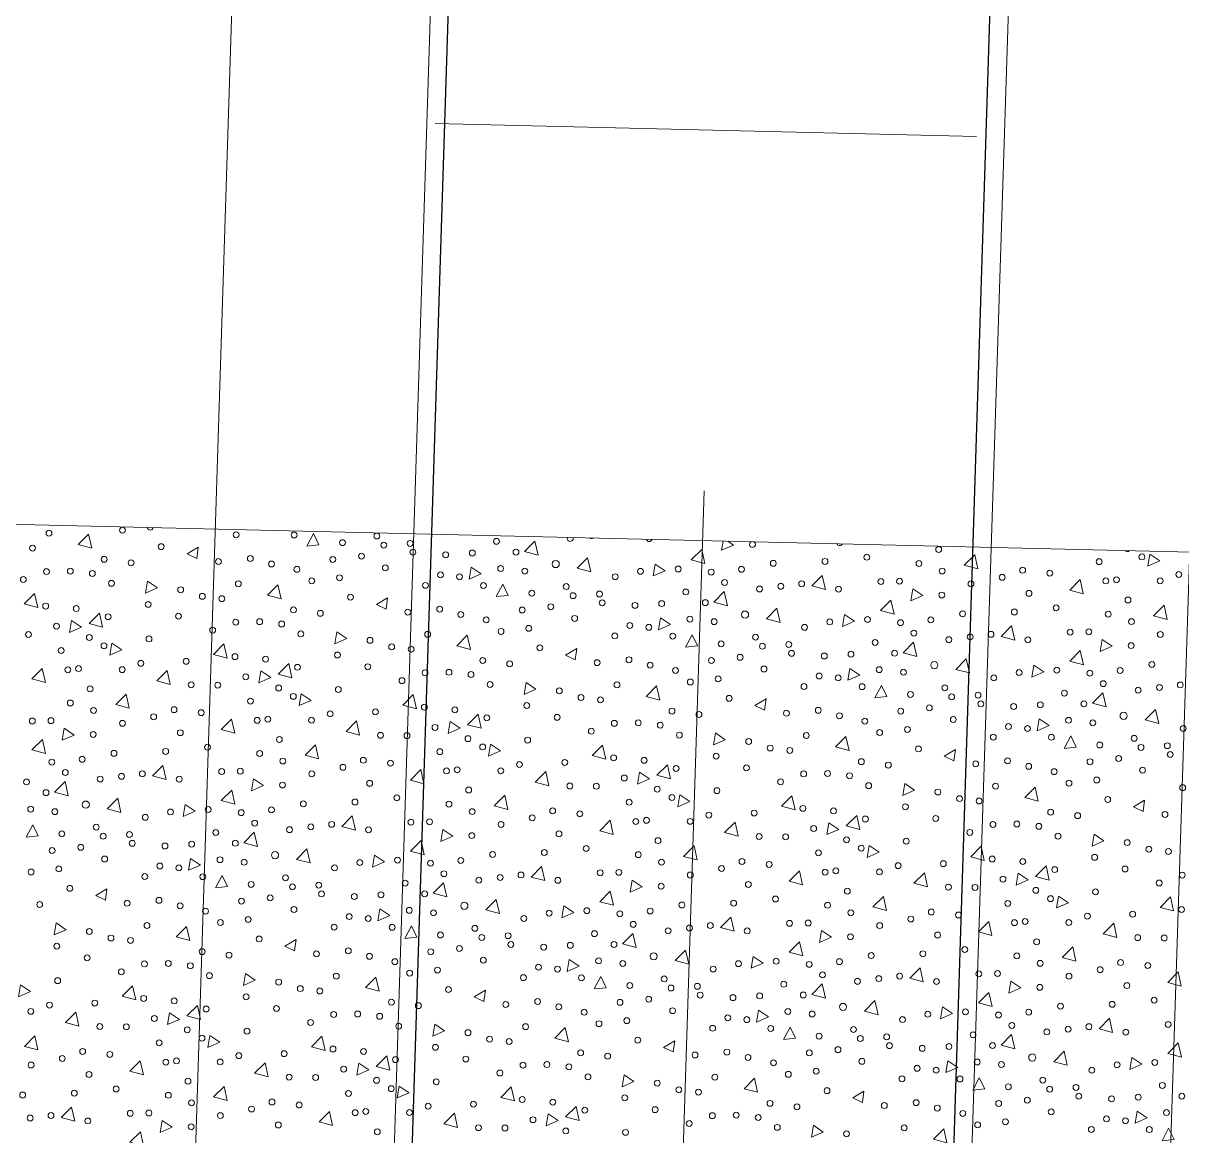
# Model space of a CAD drawing. Extents: x 2536801 to 2538856, y 7112140 to 7131569.
# Drawn here: x 2538106.5 to 2538170.7, y 7125203.3 to 7125265 of the extents above; entities that cross this region are included whole.
import ezdxf

# ---------------------------------------------------------------- set-up
doc = ezdxf.new("R2010")
doc.units = 0
doc.header["$LTSCALE"] = 100
doc.header["$MEASUREMENT"] = 0
for name, color, linetype, lineweight in [('D_CTB_1', 2, 'Continuous', 0), ('D_EOS_ML', 7, 'Continuous', 30), ('D_EOT_ML', 7, 'Continuous', 13), ('D_RIPRAP_1', 7, 'Continuous', 0)]:
    doc.layers.add(name, color=color, linetype=linetype, lineweight=lineweight)

msp = doc.modelspace()

# ---------------------------------------------------------------- linework, layer by layer
at = {"layer": 'D_CTB_1', "linetype": 'Continuous', "lineweight": 0, "ltscale": 0.025}
for p, q in [((2538079.618, 7122710.126), (2538251.406, 7128101.788)), ((2538115.994, 7124856.643), (2538134.146, 7125426.355)), ((2538129.297, 7125259.429), (2538159.289, 7125258.723)), ((2538132.659, 7124877.256), (2538144.187, 7125239.073))]:
    msp.add_line(p, q, dxfattribs=at)
at = {"layer": 'D_EOS_ML'}
for p, q in [((2537858.555, 7116745.355), (2538220.422, 7128102.775)), ((2537888.539, 7116744.399), (2538250.407, 7128101.82))]:
    msp.add_line(p, q, dxfattribs=at)
at = {"layer": 'D_EOT_ML'}
for p, q in [((2537846.561, 7116745.737), (2538208.428, 7128103.157)), ((2537900.533, 7116744.017), (2538262.4, 7128101.438))]:
    msp.add_line(p, q, dxfattribs=at)
at = {"layer": 'D_RIPRAP_1', "color": 7, "linetype": 'Continuous', "lineweight": 0}
for p, q in [((2538115.545, 7125235.587), (2538116.158, 7125235.959)), ((2538116.081, 7125235.331), (2538115.545, 7125235.587)), ((2538116.158, 7125235.959), (2538116.081, 7125235.331)), ((2538126.033, 7125232.784), (2538126.646, 7125233.156)), ((2538126.646, 7125233.156), (2538126.569, 7125232.529)), ((2538126.569, 7125232.529), (2538126.033, 7125232.784)), ((2538136.521, 7125229.981), (2538137.134, 7125230.353)), ((2538137.134, 7125230.353), (2538137.057, 7125229.726)), ((2538137.057, 7125229.726), (2538136.521, 7125229.981)), ((2538147.009, 7125227.178), (2538147.622, 7125227.551)), ((2538147.545, 7125226.923), (2538147.009, 7125227.178)), ((2538147.622, 7125227.551), (2538147.545, 7125226.923)), ((2538157.497, 7125224.375), (2538158.11, 7125224.748)), ((2538158.11, 7125224.748), (2538158.033, 7125224.12)), ((2538158.033, 7125224.12), (2538157.497, 7125224.375)), ((2538167.985, 7125221.573), (2538168.597, 7125221.945)), ((2538168.597, 7125221.945), (2538168.521, 7125221.317)), ((2538168.521, 7125221.317), (2538167.985, 7125221.573)), ((2538110.484, 7125216.649), (2538111.097, 7125217.022)), ((2538111.097, 7125217.022), (2538111.02, 7125216.394)), ((2538111.02, 7125216.394), (2538110.484, 7125216.649)), ((2538120.972, 7125213.846), (2538121.585, 7125214.219)), ((2538121.585, 7125214.219), (2538121.508, 7125213.591)), ((2538121.508, 7125213.591), (2538120.972, 7125213.846)), ((2538131.46, 7125211.044), (2538132.073, 7125211.416)), ((2538131.996, 7125210.788), (2538131.46, 7125211.044)), ((2538132.073, 7125211.416), (2538131.996, 7125210.788)), ((2538141.948, 7125208.241), (2538142.561, 7125208.613)), ((2538142.561, 7125208.613), (2538142.484, 7125207.986)), ((2538142.484, 7125207.986), (2538141.948, 7125208.241)), ((2538152.436, 7125205.438), (2538153.049, 7125205.81)), ((2538152.972, 7125205.183), (2538152.436, 7125205.438)), ((2538153.049, 7125205.81), (2538152.972, 7125205.183))]:
    msp.add_line(p, q, dxfattribs=at)
at = {"layer": 'D_RIPRAP_1', "color": 7, "linetype": 'Continuous', "lineweight": 0, "flags": 128}
msp.add_lwpolyline([(2538239.134, 7125173.106, -0.01059), (2538242.367, 7125234.009), (2538042.985, 7125238.706), (2538043.662, 7125214.778, -0.01006), (2538044.155, 7125154.751, 0.000227), (2538044.204, 7125154.73, 0.094213), (2538065.879, 7125150.105), (2538221.899, 7125146.619, 0.08498), (2538238.368, 7125149.062)], format="xyb", close=True, dxfattribs=at)
for points in [[(2538110.267, 7125235.9), (2538109.515, 7125236.101), (2538110.095, 7125236.683)], [(2538122.851, 7125236.091), (2538122.185, 7125236.023), (2538122.548, 7125236.709)], [(2538134.994, 7125235.515), (2538134.242, 7125235.716), (2538134.822, 7125236.298)], [(2538137.911, 7125234.594), (2538137.159, 7125234.795), (2538137.739, 7125235.377)], [(2538144.229, 7125235.051), (2538143.477, 7125235.252), (2538144.057, 7125235.834)], [(2538159.357, 7125234.761), (2538158.605, 7125234.962), (2538159.185, 7125235.544)], [(2538168.777, 7125234.904), (2538168.888, 7125235.566), (2538169.437, 7125235.195)], [(2538131.178, 7125234.189), (2538131.289, 7125234.851), (2538131.838, 7125234.481)], [(2538141.377, 7125234.364), (2538141.488, 7125235.026), (2538142.037, 7125234.655)], [(2538150.909, 7125233.615), (2538150.157, 7125233.816), (2538150.737, 7125234.398)], [(2538165.198, 7125233.378), (2538164.446, 7125233.579), (2538165.026, 7125234.161)], [(2538113.243, 7125233.409), (2538113.353, 7125234.071), (2538113.902, 7125233.701)], [(2538120.755, 7125233.097), (2538120.003, 7125233.298), (2538120.583, 7125233.88)], [(2538133.339, 7125233.289), (2538132.673, 7125233.22), (2538133.036, 7125233.906)], [(2538145.482, 7125232.712), (2538144.73, 7125232.913), (2538145.31, 7125233.495)], [(2538155.643, 7125232.986), (2538155.753, 7125233.648), (2538156.302, 7125233.277)], [(2538107.276, 7125232.617), (2538106.524, 7125232.818), (2538107.104, 7125233.4)], [(2538154.717, 7125232.248), (2538153.965, 7125232.449), (2538154.545, 7125233.031)], [(2538110.867, 7125231.529), (2538110.115, 7125231.73), (2538110.695, 7125232.312)], [(2538148.399, 7125231.792), (2538147.647, 7125231.992), (2538148.227, 7125232.574)], [(2538151.865, 7125231.561), (2538151.975, 7125232.223), (2538152.525, 7125231.853)], [(2538169.845, 7125231.958), (2538169.093, 7125232.159), (2538169.673, 7125232.741)], [(2538109.038, 7125231.241), (2538109.149, 7125231.903), (2538109.698, 7125231.533)], [(2538141.666, 7125231.386), (2538141.777, 7125232.048), (2538142.326, 7125231.678)], [(2538161.397, 7125230.813), (2538160.645, 7125231.013), (2538161.225, 7125231.595)], [(2538123.731, 7125230.606), (2538123.841, 7125231.268), (2538124.39, 7125230.898)], [(2538131.243, 7125230.294), (2538130.491, 7125230.495), (2538131.071, 7125231.077)], [(2538143.827, 7125230.486), (2538143.161, 7125230.417), (2538143.524, 7125231.103)], [(2538111.277, 7125229.98), (2538111.387, 7125230.642), (2538111.936, 7125230.272)], [(2538117.764, 7125229.814), (2538117.012, 7125230.015), (2538117.592, 7125230.597)], [(2538155.97, 7125229.909), (2538155.218, 7125230.11), (2538155.798, 7125230.692)], [(2538166.131, 7125230.183), (2538166.241, 7125230.845), (2538166.79, 7125230.475)], [(2538158.887, 7125228.989), (2538158.135, 7125229.19), (2538158.715, 7125229.772)], [(2538165.205, 7125229.445), (2538164.453, 7125229.646), (2538165.033, 7125230.228)], [(2538107.697, 7125228.455), (2538106.946, 7125228.656), (2538107.526, 7125229.238)], [(2538114.617, 7125228.349), (2538113.865, 7125228.55), (2538114.445, 7125229.132)], [(2538119.526, 7125228.438), (2538119.637, 7125229.1), (2538120.186, 7125228.73)], [(2538121.355, 7125228.726), (2538120.603, 7125228.927), (2538121.183, 7125229.509)], [(2538152.154, 7125228.583), (2538152.265, 7125229.245), (2538152.814, 7125228.875)], [(2538162.353, 7125228.758), (2538162.463, 7125229.42), (2538163.012, 7125229.05)], [(2538134.218, 7125227.804), (2538134.329, 7125228.465), (2538134.878, 7125228.095)], [(2538112.344, 7125227.035), (2538111.593, 7125227.236), (2538112.173, 7125227.818)], [(2538121.765, 7125227.178), (2538121.875, 7125227.84), (2538122.424, 7125227.469)], [(2538128.252, 7125227.011), (2538127.5, 7125227.212), (2538128.08, 7125227.794)], [(2538141.731, 7125227.491), (2538140.979, 7125227.692), (2538141.559, 7125228.274)], [(2538154.315, 7125227.683), (2538153.648, 7125227.615), (2538154.012, 7125228.3)], [(2538166.458, 7125227.106), (2538165.706, 7125227.307), (2538166.286, 7125227.889)], [(2538118.185, 7125225.652), (2538117.434, 7125225.853), (2538118.014, 7125226.435)], [(2538131.842, 7125225.923), (2538131.091, 7125226.124), (2538131.671, 7125226.706)], [(2538162.642, 7125225.781), (2538162.752, 7125226.442), (2538163.301, 7125226.072)], [(2538169.375, 7125226.186), (2538168.623, 7125226.387), (2538169.203, 7125226.969)], [(2538108.63, 7125225.26), (2538108.741, 7125225.922), (2538109.29, 7125225.551)], [(2538125.105, 7125225.546), (2538124.353, 7125225.747), (2538124.933, 7125226.329)], [(2538130.014, 7125225.635), (2538130.125, 7125226.297), (2538130.674, 7125225.927)], [(2538107.704, 7125224.522), (2538106.953, 7125224.723), (2538107.533, 7125225.305)], [(2538144.706, 7125225.001), (2538144.817, 7125225.663), (2538145.366, 7125225.292)], [(2538152.219, 7125224.689), (2538151.467, 7125224.89), (2538152.047, 7125225.472)], [(2538164.803, 7125224.88), (2538164.136, 7125224.812), (2538164.5, 7125225.497)], [(2538122.832, 7125224.232), (2538122.081, 7125224.433), (2538122.661, 7125225.015)], [(2538132.253, 7125224.375), (2538132.363, 7125225.037), (2538132.912, 7125224.666)], [(2538138.74, 7125224.208), (2538137.988, 7125224.409), (2538138.568, 7125224.991)], [(2538114.384, 7125223.086), (2538113.633, 7125223.287), (2538114.212, 7125223.869)], [(2538142.33, 7125223.12), (2538141.579, 7125223.321), (2538142.159, 7125223.903)], [(2538128.673, 7125222.849), (2538127.922, 7125223.05), (2538128.502, 7125223.632)], [(2538135.593, 7125222.743), (2538134.841, 7125222.944), (2538135.421, 7125223.526)], [(2538140.502, 7125222.833), (2538140.613, 7125223.495), (2538141.162, 7125223.124)], [(2538108.957, 7125222.183), (2538108.205, 7125222.384), (2538108.785, 7125222.966)], [(2538119.118, 7125222.457), (2538119.229, 7125223.119), (2538119.778, 7125222.748)], [(2538155.194, 7125222.198), (2538155.305, 7125222.86), (2538155.854, 7125222.489)], [(2538162.706, 7125221.886), (2538161.955, 7125222.087), (2538162.535, 7125222.669)], [(2538111.874, 7125221.263), (2538111.123, 7125221.463), (2538111.703, 7125222.046)], [(2538118.192, 7125221.719), (2538117.441, 7125221.92), (2538118.021, 7125222.502)], [(2538133.32, 7125221.429), (2538132.569, 7125221.63), (2538133.149, 7125222.212)], [(2538142.741, 7125221.572), (2538142.851, 7125222.234), (2538143.4, 7125221.864)], [(2538149.228, 7125221.406), (2538148.476, 7125221.606), (2538149.056, 7125222.188)], [(2538115.34, 7125221.032), (2538115.451, 7125221.694), (2538116, 7125221.324)], [(2538124.872, 7125220.284), (2538124.121, 7125220.484), (2538124.7, 7125221.066)], [(2538139.161, 7125220.046), (2538138.41, 7125220.247), (2538138.99, 7125220.829)], [(2538146.081, 7125219.94), (2538145.329, 7125220.141), (2538145.909, 7125220.723)], [(2538150.99, 7125220.03), (2538151.101, 7125220.692), (2538151.65, 7125220.321)], [(2538152.818, 7125220.318), (2538152.067, 7125220.518), (2538152.647, 7125221.1)], [(2538107.302, 7125219.957), (2538106.636, 7125219.888), (2538106.999, 7125220.574)], [(2538119.445, 7125219.38), (2538118.693, 7125219.581), (2538119.273, 7125220.163)], [(2538129.606, 7125219.654), (2538129.717, 7125220.316), (2538130.266, 7125219.946)], [(2538165.682, 7125219.395), (2538165.793, 7125220.057), (2538166.342, 7125219.687)], [(2538128.68, 7125218.916), (2538127.929, 7125219.117), (2538128.508, 7125219.699)], [(2538143.808, 7125218.626), (2538143.057, 7125218.827), (2538143.637, 7125219.409)], [(2538153.229, 7125218.769), (2538153.339, 7125219.431), (2538153.888, 7125219.061)], [(2538159.715, 7125218.603), (2538158.964, 7125218.804), (2538159.544, 7125219.386)], [(2538115.629, 7125218.054), (2538115.74, 7125218.716), (2538116.289, 7125218.346)], [(2538122.362, 7125218.46), (2538121.611, 7125218.661), (2538122.19, 7125219.243)], [(2538125.828, 7125218.229), (2538125.939, 7125218.891), (2538126.488, 7125218.521)], [(2538135.36, 7125217.481), (2538134.608, 7125217.682), (2538135.188, 7125218.264)], [(2538163.306, 7125217.515), (2538162.555, 7125217.716), (2538163.135, 7125218.298)], [(2538117.79, 7125217.154), (2538117.124, 7125217.086), (2538117.487, 7125217.771)], [(2538140.094, 7125216.851), (2538140.205, 7125217.513), (2538140.754, 7125217.143)], [(2538149.649, 7125217.244), (2538148.898, 7125217.444), (2538149.478, 7125218.026)], [(2538156.568, 7125217.138), (2538155.817, 7125217.338), (2538156.397, 7125217.92)], [(2538161.478, 7125217.227), (2538161.589, 7125217.889), (2538162.138, 7125217.519)], [(2538129.933, 7125216.577), (2538129.181, 7125216.778), (2538129.761, 7125217.36)], [(2538139.168, 7125216.113), (2538138.416, 7125216.314), (2538138.996, 7125216.896)], [(2538132.85, 7125215.657), (2538132.098, 7125215.858), (2538132.678, 7125216.44)], [(2538154.296, 7125215.824), (2538153.545, 7125216.025), (2538154.125, 7125216.607)], [(2538163.716, 7125215.966), (2538163.827, 7125216.628), (2538164.376, 7125216.258)], [(2538170.203, 7125215.8), (2538169.452, 7125216.001), (2538170.032, 7125216.583)], [(2538126.117, 7125215.252), (2538126.228, 7125215.913), (2538126.777, 7125215.543)], [(2538136.316, 7125215.426), (2538136.427, 7125216.088), (2538136.976, 7125215.718)], [(2538108.182, 7125214.472), (2538108.292, 7125215.134), (2538108.841, 7125214.763)], [(2538115.694, 7125214.16), (2538114.942, 7125214.361), (2538115.522, 7125214.943)], [(2538128.278, 7125214.351), (2538127.612, 7125214.283), (2538127.975, 7125214.968)], [(2538145.848, 7125214.678), (2538145.096, 7125214.879), (2538145.676, 7125215.461)], [(2538160.137, 7125214.441), (2538159.386, 7125214.642), (2538159.966, 7125215.224)], [(2538167.056, 7125214.335), (2538166.305, 7125214.536), (2538166.885, 7125215.118)], [(2538140.421, 7125213.775), (2538139.669, 7125213.975), (2538140.249, 7125214.557)], [(2538150.582, 7125214.048), (2538150.693, 7125214.71), (2538151.242, 7125214.34)], [(2538143.338, 7125212.854), (2538142.586, 7125213.055), (2538143.166, 7125213.637)], [(2538149.656, 7125213.31), (2538148.904, 7125213.511), (2538149.484, 7125214.093)], [(2538164.784, 7125213.021), (2538164.033, 7125213.222), (2538164.612, 7125213.804)], [(2538136.605, 7125212.449), (2538136.716, 7125213.111), (2538137.265, 7125212.74)], [(2538146.804, 7125212.624), (2538146.915, 7125213.285), (2538147.464, 7125212.915)], [(2538118.67, 7125211.669), (2538118.78, 7125212.331), (2538119.329, 7125211.96)], [(2538156.336, 7125211.875), (2538155.584, 7125212.076), (2538156.164, 7125212.658)], [(2538170.625, 7125211.638), (2538169.874, 7125211.839), (2538170.453, 7125212.421)], [(2538106.216, 7125211.043), (2538106.327, 7125211.705), (2538106.876, 7125211.335)], [(2538112.703, 7125210.877), (2538111.951, 7125211.077), (2538112.531, 7125211.659)], [(2538126.182, 7125211.357), (2538125.43, 7125211.558), (2538126.01, 7125212.14)], [(2538138.766, 7125211.548), (2538138.1, 7125211.48), (2538138.463, 7125212.166)], [(2538150.909, 7125210.972), (2538150.157, 7125211.173), (2538150.737, 7125211.755)], [(2538161.07, 7125211.246), (2538161.181, 7125211.908), (2538161.73, 7125211.537)], [(2538160.144, 7125210.508), (2538159.392, 7125210.709), (2538159.972, 7125211.291)], [(2538116.294, 7125209.789), (2538115.542, 7125209.989), (2538116.122, 7125210.571)], [(2538153.826, 7125210.051), (2538153.074, 7125210.252), (2538153.654, 7125210.834)], [(2538157.292, 7125209.821), (2538157.403, 7125210.483), (2538157.952, 7125210.112)], [(2538109.556, 7125209.411), (2538108.804, 7125209.612), (2538109.384, 7125210.194)], [(2538114.465, 7125209.501), (2538114.576, 7125210.163), (2538115.125, 7125209.792)], [(2538147.093, 7125209.646), (2538147.204, 7125210.308), (2538147.753, 7125209.938)], [(2538166.824, 7125209.072), (2538166.072, 7125209.273), (2538166.652, 7125209.855)], [(2538129.158, 7125208.866), (2538129.268, 7125209.528), (2538129.817, 7125209.158)], [(2538136.67, 7125208.554), (2538135.918, 7125208.755), (2538136.498, 7125209.337)], [(2538149.254, 7125208.746), (2538148.588, 7125208.677), (2538148.951, 7125209.363)], [(2538107.284, 7125208.098), (2538106.532, 7125208.298), (2538107.112, 7125208.88)], [(2538116.704, 7125208.24), (2538116.814, 7125208.902), (2538117.363, 7125208.532)], [(2538123.191, 7125208.074), (2538122.439, 7125208.275), (2538123.019, 7125208.857)], [(2538161.397, 7125208.169), (2538160.645, 7125208.37), (2538161.225, 7125208.952)], [(2538170.632, 7125207.705), (2538169.88, 7125207.906), (2538170.46, 7125208.488)], [(2538164.314, 7125207.249), (2538163.562, 7125207.449), (2538164.142, 7125208.031)], [(2538113.125, 7125206.715), (2538112.373, 7125206.915), (2538112.953, 7125207.497)], [(2538120.044, 7125206.609), (2538119.292, 7125206.809), (2538119.872, 7125207.391)], [(2538124.953, 7125206.698), (2538125.064, 7125207.36), (2538125.613, 7125206.99)], [(2538126.782, 7125206.986), (2538126.03, 7125207.187), (2538126.61, 7125207.769)], [(2538157.581, 7125206.843), (2538157.692, 7125207.505), (2538158.241, 7125207.135)], [(2538167.78, 7125207.018), (2538167.891, 7125207.68), (2538168.44, 7125207.309)], [(2538139.646, 7125206.063), (2538139.756, 7125206.725), (2538140.305, 7125206.355)], [(2538147.158, 7125205.751), (2538146.406, 7125205.952), (2538146.986, 7125206.534)], [(2538159.742, 7125205.943), (2538159.076, 7125205.874), (2538159.439, 7125206.56)], [(2538117.772, 7125205.295), (2538117.02, 7125205.496), (2538117.6, 7125206.078)], [(2538127.192, 7125205.437), (2538127.302, 7125206.099), (2538127.851, 7125205.729)], [(2538133.679, 7125205.271), (2538132.927, 7125205.472), (2538133.507, 7125206.054)], [(2538109.323, 7125204.149), (2538108.572, 7125204.35), (2538109.152, 7125204.932)], [(2538123.613, 7125203.912), (2538122.861, 7125204.113), (2538123.441, 7125204.695)], [(2538130.532, 7125203.806), (2538129.78, 7125204.007), (2538130.36, 7125204.589)], [(2538137.27, 7125204.183), (2538136.518, 7125204.384), (2538137.098, 7125204.966)], [(2538168.069, 7125204.04), (2538168.18, 7125204.702), (2538168.729, 7125204.332)], [(2538114.057, 7125203.519), (2538114.168, 7125204.181), (2538114.717, 7125203.811)], [(2538135.441, 7125203.895), (2538135.552, 7125204.557), (2538136.101, 7125204.187)], [(2538150.134, 7125203.26), (2538150.244, 7125203.922), (2538150.793, 7125203.552)], [(2538113.131, 7125202.781), (2538112.38, 7125202.982), (2538112.96, 7125203.564)], [(2538157.646, 7125202.948), (2538156.894, 7125203.149), (2538157.474, 7125203.731)], [(2538170.23, 7125203.14), (2538169.564, 7125203.072), (2538169.927, 7125203.757)]]:
    msp.add_lwpolyline(points, close=True, dxfattribs=at)
msp.add_lwpolyline([(2538145.502, 7125236.291), (2538145.815, 7125236.08), (2538145.155, 7125235.789), (2538145.24, 7125236.297)], dxfattribs=at)
at = {"layer": 'D_RIPRAP_1', "color": 7, "linetype": 'Continuous', "lineweight": 0}
for centre, radius in [((2538107.9, 7125236.735), 0.163), ((2538111.966, 7125236.899), 0.163), ((2538118.265, 7125236.646), 0.163), ((2538121.479, 7125236.636), 0.163), ((2538126.065, 7125236.578), 0.163), ((2538106.986, 7125235.909), 0.163), ((2538114.112, 7125235.99), 0.163), ((2538124.158, 7125236.21), 0.163), ((2538126.444, 7125236.075), 0.163), ((2538127.904, 7125236.169), 0.163), ((2538132.688, 7125236.282), 0.163), ((2538110.952, 7125235.286), 0.163), ((2538119.053, 7125235.328), 0.163), ((2538123.62, 7125235.281), 0.163), ((2538125.208, 7125235.461), 0.163), ((2538128.06, 7125235.683), 0.163), ((2538129.876, 7125235.537), 0.163), ((2538131.353, 7125235.635), 0.163), ((2538133.771, 7125235.686), 0.163), ((2538153.206, 7125235.401), 0.163), ((2538157.186, 7125235.834), 0.163), ((2538168.447, 7125235.419), 0.163), ((2538107.756, 7125234.606), 0.163), ((2538109.081, 7125234.633), 0.163), ((2538112.445, 7125235.096), 0.163), ((2538117.287, 7125235.164), 0.163), ((2538120.223, 7125235.028), 0.163), ((2538121.634, 7125234.731), 0.163), ((2538126.532, 7125234.816), 0.163), ((2538132.918, 7125234.776), 0.163), ((2538134.26, 7125234.635), 0.163), ((2538135.971, 7125235.026), 0.199), ((2538140.667, 7125234.62), 0.163), ((2538142.756, 7125234.753), 0.163), ((2538144.584, 7125234.581), 0.163), ((2538146.26, 7125234.734), 0.163), ((2538148.024, 7125235.067), 0.163), ((2538150.888, 7125235.172), 0.163), ((2538156.094, 7125235.053), 0.163), ((2538157.38, 7125234.637), 0.163), ((2538161.838, 7125234.68), 0.163), ((2538166.075, 7125235.156), 0.163), ((2538106.477, 7125234.168), 0.163), ((2538110.3, 7125234.506), 0.163), ((2538111.358, 7125233.956), 0.163), ((2538118.388, 7125233.932), 0.163), ((2538122.454, 7125234.096), 0.163), ((2538123.992, 7125234.267), 0.163), ((2538129.589, 7125234.425), 0.163), ((2538130.644, 7125234.321), 0.163), ((2538139.269, 7125234.323), 0.163), ((2538145.327, 7125234), 0.163), ((2538149.596, 7125233.931), 0.163), ((2538153.986, 7125234.054), 0.163), ((2538155.021, 7125234.073), 0.163), ((2538160.707, 7125234.291), 0.163), ((2538163.343, 7125234.516), 0.163), ((2538166.446, 7125234.09), 0.163), ((2538167.035, 7125234.154), 0.163), ((2538169.456, 7125234.097), 0.163), ((2538170.487, 7125234.447), 0.163), ((2538115.195, 7125233.602), 0.163), ((2538128.753, 7125233.843), 0.163), ((2538131.967, 7125233.833), 0.163), ((2538134.646, 7125233.407), 0.163), ((2538136.553, 7125233.775), 0.163), ((2538138.392, 7125233.367), 0.163), ((2538143.176, 7125233.479), 0.163), ((2538147.262, 7125233.64), 0.163), ((2538148.443, 7125233.792), 0.163), ((2538151.64, 7125233.631), 0.163), ((2538157.36, 7125233.307), 0.163), ((2538158.979, 7125233.926), 0.163), ((2538162.189, 7125233.404), 0.163), ((2538107.715, 7125232.696), 0.163), ((2538113.391, 7125232.788), 0.163), ((2538116.393, 7125233.238), 0.163), ((2538117.474, 7125233.106), 0.163), ((2538124.6, 7125233.187), 0.163), ((2538135.696, 7125232.659), 0.163), ((2538136.932, 7125233.272), 0.163), ((2538138.548, 7125232.88), 0.163), ((2538140.364, 7125232.734), 0.163), ((2538141.841, 7125232.832), 0.163), ((2538144.258, 7125232.884), 0.163), ((2538167.674, 7125233.031), 0.163), ((2538109.41, 7125232.556), 0.163), ((2538111.176, 7125232.106), 0.163), ((2538115.072, 7125232.138), 0.163), ((2538121.44, 7125232.483), 0.163), ((2538122.933, 7125232.293), 0.163), ((2538127.775, 7125232.362), 0.163), ((2538129.541, 7125232.525), 0.163), ((2538130.711, 7125232.225), 0.163), ((2538134.108, 7125232.479), 0.163), ((2538137.02, 7125232.013), 0.163), ((2538146.459, 7125232.223), 0.199), ((2538158.512, 7125232.265), 0.163), ((2538161.376, 7125232.369), 0.163), ((2538163.694, 7125232.598), 0.163), ((2538166.582, 7125232.251), 0.163), ((2538108.309, 7125231.579), 0.163), ((2538116.965, 7125231.365), 0.163), ((2538118.244, 7125231.804), 0.163), ((2538119.569, 7125231.83), 0.163), ((2538120.788, 7125231.703), 0.163), ((2538132.122, 7125231.929), 0.163), ((2538134.48, 7125231.464), 0.163), ((2538140.077, 7125231.622), 0.163), ((2538141.132, 7125231.519), 0.163), ((2538143.406, 7125231.973), 0.163), ((2538144.747, 7125231.832), 0.163), ((2538149.757, 7125231.52), 0.163), ((2538151.155, 7125231.817), 0.163), ((2538153.244, 7125231.95), 0.163), ((2538155.072, 7125231.778), 0.163), ((2538156.748, 7125231.931), 0.163), ((2538167.868, 7125231.835), 0.163), ((2538106.758, 7125231.12), 0.163), ((2538110.132, 7125230.957), 0.163), ((2538113.439, 7125230.876), 0.163), ((2538121.846, 7125231.153), 0.163), ((2538125.682, 7125230.799), 0.163), ((2538128.876, 7125231.13), 0.163), ((2538132.942, 7125231.293), 0.163), ((2538139.241, 7125231.041), 0.163), ((2538142.455, 7125231.03), 0.163), ((2538147.041, 7125230.972), 0.163), ((2538155.815, 7125231.197), 0.163), ((2538157.749, 7125230.837), 0.163), ((2538158.931, 7125230.989), 0.163), ((2538160.084, 7125231.128), 0.163), ((2538162.128, 7125230.828), 0.163), ((2538164.474, 7125231.251), 0.163), ((2538165.508, 7125231.271), 0.163), ((2538169.467, 7125231.124), 0.163), ((2538108.574, 7125230.233), 0.163), ((2538110.946, 7125230.495), 0.163), ((2538126.881, 7125230.435), 0.163), ((2538127.962, 7125230.304), 0.163), ((2538135.088, 7125230.384), 0.163), ((2538145.134, 7125230.604), 0.163), ((2538147.42, 7125230.469), 0.163), ((2538148.88, 7125230.564), 0.163), ((2538149.036, 7125230.077), 0.163), ((2538153.664, 7125230.677), 0.163), ((2538154.746, 7125230.081), 0.163), ((2538167.848, 7125230.505), 0.163), ((2538112.987, 7125229.523), 0.163), ((2538115.497, 7125229.635), 0.163), ((2538118.203, 7125229.893), 0.163), ((2538119.898, 7125229.753), 0.163), ((2538123.879, 7125229.985), 0.163), ((2538131.927, 7125229.681), 0.163), ((2538133.421, 7125229.491), 0.163), ((2538138.263, 7125229.559), 0.163), ((2538140.029, 7125229.722), 0.163), ((2538144.596, 7125229.676), 0.163), ((2538146.184, 7125229.856), 0.163), ((2538150.852, 7125229.931), 0.163), ((2538152.329, 7125230.029), 0.163), ((2538156.946, 7125229.42), 0.199), ((2538169, 7125229.462), 0.163), ((2538108.946, 7125229.167), 0.163), ((2538109.534, 7125229.231), 0.163), ((2538111.955, 7125229.174), 0.163), ((2538121.664, 7125229.304), 0.163), ((2538125.56, 7125229.335), 0.163), ((2538128.732, 7125229.001), 0.163), ((2538130.057, 7125229.027), 0.163), ((2538131.276, 7125228.9), 0.163), ((2538141.199, 7125229.422), 0.163), ((2538142.61, 7125229.126), 0.163), ((2538147.508, 7125229.21), 0.163), ((2538150.565, 7125228.82), 0.163), ((2538153.894, 7125229.17), 0.163), ((2538155.235, 7125229.029), 0.163), ((2538161.643, 7125229.014), 0.163), ((2538163.732, 7125229.147), 0.163), ((2538165.56, 7125228.976), 0.163), ((2538167.236, 7125229.128), 0.163), ((2538115.774, 7125228.334), 0.163), ((2538117.246, 7125228.317), 0.163), ((2538118.797, 7125228.776), 0.163), ((2538120.62, 7125228.154), 0.163), ((2538127.453, 7125228.562), 0.163), ((2538132.334, 7125228.351), 0.163), ((2538139.364, 7125228.327), 0.163), ((2538143.43, 7125228.491), 0.163), ((2538144.968, 7125228.661), 0.163), ((2538149.728, 7125228.238), 0.163), ((2538151.62, 7125228.716), 0.163), ((2538152.943, 7125228.228), 0.163), ((2538157.529, 7125228.17), 0.163), ((2538160.245, 7125228.717), 0.163), ((2538166.303, 7125228.394), 0.163), ((2538169.419, 7125228.186), 0.163), ((2538170.572, 7125228.325), 0.163), ((2538110.174, 7125228.108), 0.163), ((2538121.434, 7125227.692), 0.163), ((2538123.927, 7125228.074), 0.163), ((2538136.17, 7125227.996), 0.163), ((2538137.369, 7125227.632), 0.163), ((2538145.576, 7125227.582), 0.163), ((2538155.622, 7125227.802), 0.163), ((2538157.908, 7125227.667), 0.163), ((2538159.368, 7125227.761), 0.163), ((2538164.151, 7125227.874), 0.163), ((2538168.237, 7125228.034), 0.163), ((2538109.081, 7125227.327), 0.163), ((2538110.367, 7125226.911), 0.163), ((2538114.826, 7125226.954), 0.163), ((2538119.062, 7125227.43), 0.163), ((2538128.691, 7125227.09), 0.163), ((2538130.386, 7125226.95), 0.163), ((2538134.367, 7125227.182), 0.163), ((2538138.45, 7125227.501), 0.163), ((2538142.415, 7125226.878), 0.163), ((2538150.517, 7125226.92), 0.163), ((2538155.084, 7125226.873), 0.163), ((2538156.672, 7125227.053), 0.163), ((2538159.524, 7125227.274), 0.163), ((2538161.34, 7125227.128), 0.163), ((2538162.817, 7125227.226), 0.163), ((2538165.234, 7125227.278), 0.163), ((2538106.974, 7125226.328), 0.163), ((2538108.008, 7125226.347), 0.163), ((2538113.695, 7125226.564), 0.163), ((2538116.33, 7125226.79), 0.163), ((2538119.434, 7125226.364), 0.163), ((2538120.022, 7125226.428), 0.163), ((2538122.443, 7125226.371), 0.163), ((2538123.475, 7125226.721), 0.163), ((2538125.985, 7125226.832), 0.163), ((2538132.152, 7125226.501), 0.163), ((2538136.048, 7125226.532), 0.163), ((2538143.909, 7125226.688), 0.163), ((2538148.751, 7125226.756), 0.163), ((2538151.687, 7125226.619), 0.163), ((2538153.098, 7125226.323), 0.163), ((2538157.996, 7125226.407), 0.163), ((2538164.382, 7125226.367), 0.163), ((2538165.723, 7125226.226), 0.163), ((2538167.434, 7125226.618), 0.199), ((2538111.966, 7125226.2), 0.163), ((2538115.176, 7125225.678), 0.163), ((2538129.285, 7125225.973), 0.163), ((2538137.941, 7125225.759), 0.163), ((2538139.22, 7125226.198), 0.163), ((2538140.545, 7125226.225), 0.163), ((2538141.764, 7125226.098), 0.163), ((2538153.918, 7125225.688), 0.163), ((2538155.456, 7125225.858), 0.163), ((2538161.053, 7125226.017), 0.163), ((2538162.108, 7125225.913), 0.163), ((2538170.733, 7125225.914), 0.163), ((2538110.347, 7125225.581), 0.163), ((2538120.662, 7125225.305), 0.163), ((2538126.262, 7125225.531), 0.163), ((2538127.734, 7125225.514), 0.163), ((2538131.108, 7125225.351), 0.163), ((2538134.415, 7125225.271), 0.163), ((2538142.822, 7125225.548), 0.163), ((2538146.658, 7125225.193), 0.163), ((2538149.852, 7125225.524), 0.163), ((2538160.216, 7125225.435), 0.163), ((2538163.431, 7125225.425), 0.163), ((2538166.11, 7125224.999), 0.163), ((2538168.017, 7125225.367), 0.163), ((2538169.856, 7125224.958), 0.163), ((2538111.499, 7125224.538), 0.163), ((2538114.363, 7125224.643), 0.163), ((2538116.681, 7125224.872), 0.163), ((2538119.569, 7125224.525), 0.163), ((2538129.55, 7125224.627), 0.163), ((2538131.922, 7125224.89), 0.163), ((2538144.855, 7125224.379), 0.163), ((2538147.857, 7125224.829), 0.163), ((2538148.938, 7125224.698), 0.163), ((2538156.064, 7125224.779), 0.163), ((2538168.396, 7125224.864), 0.163), ((2538170.012, 7125224.471), 0.163), ((2538108.059, 7125224.052), 0.163), ((2538109.735, 7125224.205), 0.163), ((2538120.855, 7125224.108), 0.163), ((2538124.183, 7125223.762), 0.163), ((2538125.314, 7125224.151), 0.163), ((2538126.818, 7125223.987), 0.163), ((2538133.963, 7125223.918), 0.163), ((2538136.473, 7125224.03), 0.163), ((2538139.179, 7125224.288), 0.163), ((2538140.874, 7125224.147), 0.163), ((2538142.64, 7125223.698), 0.163), ((2538146.536, 7125223.729), 0.163), ((2538152.903, 7125224.075), 0.163), ((2538154.397, 7125223.885), 0.163), ((2538159.239, 7125223.953), 0.163), ((2538161.005, 7125224.117), 0.163), ((2538162.175, 7125223.817), 0.163), ((2538165.572, 7125224.07), 0.163), ((2538167.16, 7125224.25), 0.163), ((2538108.802, 7125223.471), 0.163), ((2538110.737, 7125223.111), 0.163), ((2538111.918, 7125223.263), 0.163), ((2538113.071, 7125223.402), 0.163), ((2538115.115, 7125223.102), 0.163), ((2538117.462, 7125223.525), 0.163), ((2538118.496, 7125223.544), 0.163), ((2538122.454, 7125223.397), 0.163), ((2538129.921, 7125223.561), 0.163), ((2538130.51, 7125223.625), 0.163), ((2538132.931, 7125223.568), 0.163), ((2538139.773, 7125223.17), 0.163), ((2538149.707, 7125223.395), 0.163), ((2538151.033, 7125223.422), 0.163), ((2538152.252, 7125223.295), 0.163), ((2538163.586, 7125223.52), 0.163), ((2538165.944, 7125223.056), 0.163), ((2538168.484, 7125223.604), 0.163), ((2538106.651, 7125222.95), 0.163), ((2538120.835, 7125222.778), 0.163), ((2538125.664, 7125222.875), 0.163), ((2538131.15, 7125222.502), 0.163), ((2538136.75, 7125222.728), 0.163), ((2538138.222, 7125222.711), 0.163), ((2538141.596, 7125222.549), 0.163), ((2538144.903, 7125222.468), 0.163), ((2538148.429, 7125222.956), 0.163), ((2538153.31, 7125222.745), 0.163), ((2538157.146, 7125222.39), 0.163), ((2538160.34, 7125222.721), 0.163), ((2538164.406, 7125222.885), 0.163), ((2538170.704, 7125222.632), 0.163), ((2538107.734, 7125222.355), 0.163), ((2538121.987, 7125221.736), 0.163), ((2538124.851, 7125221.84), 0.163), ((2538127.169, 7125222.069), 0.163), ((2538140.038, 7125221.824), 0.163), ((2538142.41, 7125222.087), 0.163), ((2538158.345, 7125222.027), 0.163), ((2538159.426, 7125221.895), 0.163), ((2538166.552, 7125221.976), 0.163), ((2538106.882, 7125221.444), 0.163), ((2538108.223, 7125221.303), 0.163), ((2538109.934, 7125221.694), 0.199), ((2538114.63, 7125221.288), 0.163), ((2538116.719, 7125221.421), 0.163), ((2538118.547, 7125221.249), 0.163), ((2538120.223, 7125221.402), 0.163), ((2538130.057, 7125221.722), 0.163), ((2538131.343, 7125221.306), 0.163), ((2538135.801, 7125221.348), 0.163), ((2538137.306, 7125221.184), 0.163), ((2538144.451, 7125221.115), 0.163), ((2538146.961, 7125221.227), 0.163), ((2538149.667, 7125221.485), 0.163), ((2538151.362, 7125221.344), 0.163), ((2538155.343, 7125221.576), 0.163), ((2538163.391, 7125221.272), 0.163), ((2538169.727, 7125221.15), 0.163), ((2538113.232, 7125220.991), 0.163), ((2538119.29, 7125220.668), 0.163), ((2538122.406, 7125220.46), 0.163), ((2538123.559, 7125220.599), 0.163), ((2538127.95, 7125220.722), 0.163), ((2538128.984, 7125220.742), 0.163), ((2538132.942, 7125220.595), 0.163), ((2538134.671, 7125220.959), 0.163), ((2538140.409, 7125220.758), 0.163), ((2538140.998, 7125220.823), 0.163), ((2538143.419, 7125220.765), 0.163), ((2538153.128, 7125220.895), 0.163), ((2538157.024, 7125220.926), 0.163), ((2538160.195, 7125220.592), 0.163), ((2538161.521, 7125220.619), 0.163), ((2538162.74, 7125220.492), 0.163), ((2538164.885, 7125221.082), 0.163), ((2538108.609, 7125220.075), 0.163), ((2538110.517, 7125220.443), 0.163), ((2538110.896, 7125219.94), 0.163), ((2538112.356, 7125220.035), 0.163), ((2538117.139, 7125220.148), 0.163), ((2538121.225, 7125220.308), 0.163), ((2538125.603, 7125220.299), 0.163), ((2538131.323, 7125219.976), 0.163), ((2538136.152, 7125220.072), 0.163), ((2538147.238, 7125219.925), 0.163), ((2538148.709, 7125219.909), 0.163), ((2538150.261, 7125220.368), 0.163), ((2538158.917, 7125220.154), 0.163), ((2538163.798, 7125219.942), 0.163), ((2538109.659, 7125219.327), 0.163), ((2538112.511, 7125219.548), 0.163), ((2538114.327, 7125219.402), 0.163), ((2538115.804, 7125219.5), 0.163), ((2538118.222, 7125219.552), 0.163), ((2538137.657, 7125219.266), 0.163), ((2538141.638, 7125219.699), 0.163), ((2538152.084, 7125219.746), 0.163), ((2538152.898, 7125219.284), 0.163), ((2538155.391, 7125219.665), 0.163), ((2538167.634, 7125219.588), 0.163), ((2538168.833, 7125219.224), 0.163), ((2538108.071, 7125219.147), 0.163), ((2538110.984, 7125218.681), 0.163), ((2538117.37, 7125218.641), 0.163), ((2538120.422, 7125218.891), 0.199), ((2538127.207, 7125218.618), 0.163), ((2538130.711, 7125218.599), 0.163), ((2538132.475, 7125218.933), 0.163), ((2538135.339, 7125219.037), 0.163), ((2538140.545, 7125218.919), 0.163), ((2538146.289, 7125218.545), 0.163), ((2538150.526, 7125219.021), 0.163), ((2538160.155, 7125218.682), 0.163), ((2538161.85, 7125218.542), 0.163), ((2538165.831, 7125218.774), 0.163), ((2538169.914, 7125219.092), 0.163), ((2538106.905, 7125217.962), 0.163), ((2538108.444, 7125218.132), 0.163), ((2538114.04, 7125218.291), 0.163), ((2538115.095, 7125218.187), 0.163), ((2538118.711, 7125218.5), 0.163), ((2538123.72, 7125218.188), 0.163), ((2538125.118, 7125218.485), 0.163), ((2538129.035, 7125218.447), 0.163), ((2538138.438, 7125217.919), 0.163), ((2538139.472, 7125217.939), 0.163), ((2538141.831, 7125218.503), 0.163), ((2538145.159, 7125218.156), 0.163), ((2538147.794, 7125218.381), 0.163), ((2538150.897, 7125217.955), 0.163), ((2538151.486, 7125218.02), 0.163), ((2538153.907, 7125217.963), 0.163), ((2538154.938, 7125218.312), 0.163), ((2538157.448, 7125218.424), 0.163), ((2538163.616, 7125218.092), 0.163), ((2538167.512, 7125218.124), 0.163), ((2538113.204, 7125217.709), 0.163), ((2538116.418, 7125217.699), 0.163), ((2538119.097, 7125217.273), 0.163), ((2538121.005, 7125217.641), 0.163), ((2538127.627, 7125217.345), 0.163), ((2538129.778, 7125217.865), 0.163), ((2538131.713, 7125217.505), 0.163), ((2538132.894, 7125217.657), 0.163), ((2538134.047, 7125217.797), 0.163), ((2538136.091, 7125217.497), 0.163), ((2538143.43, 7125217.792), 0.163), ((2538146.64, 7125217.269), 0.163), ((2538160.749, 7125217.565), 0.163), ((2538169.405, 7125217.351), 0.163), ((2538170.683, 7125217.789), 0.163), ((2538109.052, 7125217.053), 0.163), ((2538121.384, 7125217.138), 0.163), ((2538122.843, 7125217.232), 0.163), ((2538122.999, 7125216.745), 0.163), ((2538124.815, 7125216.599), 0.163), ((2538126.292, 7125216.697), 0.163), ((2538128.71, 7125216.749), 0.163), ((2538141.811, 7125217.173), 0.163), ((2538152.126, 7125216.896), 0.163), ((2538157.726, 7125217.122), 0.163), ((2538159.197, 7125217.106), 0.163), ((2538162.572, 7125216.943), 0.163), ((2538165.879, 7125216.862), 0.163), ((2538107.384, 7125216.159), 0.163), ((2538112.226, 7125216.227), 0.163), ((2538113.992, 7125216.391), 0.163), ((2538115.162, 7125216.09), 0.163), ((2538118.559, 7125216.344), 0.163), ((2538120.147, 7125216.524), 0.163), ((2538130.91, 7125216.089), 0.199), ((2538142.963, 7125216.13), 0.163), ((2538145.827, 7125216.234), 0.163), ((2538148.145, 7125216.464), 0.163), ((2538151.033, 7125216.116), 0.163), ((2538161.014, 7125216.219), 0.163), ((2538163.386, 7125216.481), 0.163), ((2538116.574, 7125215.794), 0.163), ((2538118.932, 7125215.329), 0.163), ((2538121.471, 7125215.878), 0.163), ((2538124.528, 7125215.488), 0.163), ((2538125.583, 7125215.384), 0.163), ((2538127.858, 7125215.838), 0.163), ((2538129.199, 7125215.697), 0.163), ((2538134.208, 7125215.385), 0.163), ((2538135.606, 7125215.682), 0.163), ((2538137.695, 7125215.815), 0.163), ((2538139.523, 7125215.644), 0.163), ((2538141.199, 7125215.796), 0.163), ((2538152.319, 7125215.7), 0.163), ((2538155.647, 7125215.353), 0.163), ((2538156.777, 7125215.742), 0.163), ((2538158.282, 7125215.578), 0.163), ((2538165.426, 7125215.509), 0.163), ((2538167.936, 7125215.621), 0.163), ((2538170.643, 7125215.879), 0.163), ((2538113.327, 7125214.995), 0.163), ((2538117.393, 7125215.159), 0.163), ((2538123.692, 7125214.906), 0.163), ((2538126.906, 7125214.896), 0.163), ((2538131.493, 7125214.838), 0.163), ((2538140.266, 7125215.062), 0.163), ((2538142.201, 7125214.703), 0.163), ((2538143.382, 7125214.855), 0.163), ((2538144.535, 7125214.994), 0.163), ((2538146.579, 7125214.694), 0.163), ((2538148.926, 7125215.116), 0.163), ((2538149.96, 7125215.136), 0.163), ((2538153.918, 7125214.989), 0.163), ((2538161.385, 7125215.153), 0.163), ((2538161.974, 7125215.217), 0.163), ((2538164.395, 7125215.16), 0.163), ((2538110.134, 7125214.664), 0.163), ((2538111.332, 7125214.3), 0.163), ((2538112.413, 7125214.169), 0.163), ((2538119.54, 7125214.25), 0.163), ((2538129.585, 7125214.47), 0.163), ((2538131.872, 7125214.335), 0.163), ((2538133.331, 7125214.429), 0.163), ((2538138.115, 7125214.542), 0.163), ((2538152.299, 7125214.37), 0.163), ((2538157.128, 7125214.467), 0.163), ((2538162.614, 7125214.094), 0.163), ((2538168.214, 7125214.319), 0.163), ((2538169.685, 7125214.303), 0.163), ((2538108.33, 7125213.85), 0.163), ((2538116.379, 7125213.546), 0.163), ((2538122.714, 7125213.424), 0.163), ((2538124.48, 7125213.588), 0.163), ((2538129.047, 7125213.541), 0.163), ((2538130.635, 7125213.721), 0.163), ((2538133.487, 7125213.942), 0.163), ((2538135.303, 7125213.797), 0.163), ((2538136.78, 7125213.895), 0.163), ((2538139.198, 7125213.946), 0.163), ((2538156.315, 7125213.431), 0.163), ((2538158.633, 7125213.661), 0.163), ((2538110.011, 7125213.2), 0.163), ((2538113.183, 7125212.866), 0.163), ((2538114.509, 7125212.893), 0.163), ((2538115.727, 7125212.766), 0.163), ((2538117.872, 7125213.356), 0.163), ((2538125.65, 7125213.288), 0.163), ((2538127.062, 7125212.991), 0.163), ((2538131.959, 7125213.075), 0.163), ((2538138.346, 7125213.035), 0.163), ((2538139.687, 7125212.894), 0.163), ((2538141.398, 7125213.286), 0.199), ((2538146.094, 7125212.88), 0.163), ((2538148.183, 7125213.013), 0.163), ((2538150.011, 7125212.841), 0.163), ((2538151.687, 7125212.993), 0.163), ((2538153.451, 7125213.327), 0.163), ((2538161.521, 7125213.313), 0.163), ((2538162.807, 7125212.897), 0.163), ((2538167.265, 7125212.94), 0.163), ((2538168.77, 7125212.775), 0.163), ((2538111.904, 7125212.427), 0.163), ((2538116.785, 7125212.216), 0.163), ((2538123.815, 7125212.192), 0.163), ((2538127.881, 7125212.356), 0.163), ((2538129.42, 7125212.527), 0.163), ((2538135.016, 7125212.685), 0.163), ((2538136.071, 7125212.581), 0.163), ((2538144.696, 7125212.582), 0.163), ((2538150.754, 7125212.259), 0.163), ((2538155.023, 7125212.191), 0.163), ((2538159.413, 7125212.313), 0.163), ((2538160.448, 7125212.333), 0.163), ((2538164.406, 7125212.186), 0.163), ((2538166.134, 7125212.55), 0.163), ((2538108.379, 7125211.939), 0.163), ((2538120.622, 7125211.861), 0.163), ((2538121.82, 7125211.498), 0.163), ((2538134.18, 7125212.103), 0.163), ((2538137.394, 7125212.093), 0.163), ((2538140.073, 7125211.667), 0.163), ((2538141.98, 7125212.035), 0.163), ((2538142.36, 7125211.532), 0.163), ((2538143.819, 7125211.626), 0.163), ((2538148.603, 7125211.739), 0.163), ((2538152.689, 7125211.9), 0.163), ((2538153.87, 7125212.052), 0.163), ((2538157.067, 7125211.891), 0.163), ((2538162.787, 7125211.567), 0.163), ((2538167.616, 7125211.664), 0.163), ((2538113.142, 7125210.956), 0.163), ((2538118.818, 7125211.047), 0.163), ((2538122.901, 7125211.366), 0.163), ((2538130.027, 7125211.447), 0.163), ((2538141.123, 7125210.918), 0.163), ((2538143.975, 7125211.14), 0.163), ((2538145.791, 7125210.994), 0.163), ((2538147.268, 7125211.092), 0.163), ((2538149.686, 7125211.143), 0.163), ((2538169.121, 7125210.858), 0.163), ((2538106.895, 7125210.236), 0.163), ((2538107.926, 7125210.586), 0.163), ((2538110.436, 7125210.698), 0.163), ((2538114.837, 7125210.815), 0.163), ((2538116.603, 7125210.366), 0.163), ((2538120.499, 7125210.397), 0.163), ((2538126.867, 7125210.743), 0.163), ((2538128.36, 7125210.553), 0.163), ((2538133.202, 7125210.621), 0.163), ((2538134.968, 7125210.785), 0.163), ((2538136.138, 7125210.485), 0.163), ((2538137.55, 7125210.188), 0.163), ((2538139.535, 7125210.738), 0.163), ((2538142.447, 7125210.273), 0.163), ((2538148.833, 7125210.232), 0.163), ((2538151.886, 7125210.483), 0.199), ((2538158.671, 7125210.21), 0.163), ((2538162.175, 7125210.191), 0.163), ((2538163.939, 7125210.524), 0.163), ((2538166.803, 7125210.629), 0.163), ((2538113.736, 7125209.839), 0.163), ((2538122.392, 7125209.625), 0.163), ((2538123.671, 7125210.063), 0.163), ((2538124.997, 7125210.09), 0.163), ((2538126.215, 7125209.963), 0.163), ((2538138.369, 7125209.553), 0.163), ((2538139.908, 7125209.724), 0.163), ((2538145.504, 7125209.882), 0.163), ((2538146.559, 7125209.778), 0.163), ((2538150.175, 7125210.091), 0.163), ((2538155.184, 7125209.78), 0.163), ((2538156.582, 7125210.077), 0.163), ((2538160.499, 7125210.038), 0.163), ((2538110.713, 7125209.396), 0.163), ((2538112.185, 7125209.38), 0.163), ((2538115.559, 7125209.217), 0.163), ((2538118.866, 7125209.136), 0.163), ((2538127.273, 7125209.413), 0.163), ((2538131.11, 7125209.059), 0.163), ((2538134.303, 7125209.389), 0.163), ((2538144.668, 7125209.3), 0.163), ((2538147.882, 7125209.29), 0.163), ((2538152.468, 7125209.232), 0.163), ((2538159.091, 7125208.936), 0.163), ((2538161.242, 7125209.457), 0.163), ((2538163.177, 7125209.097), 0.163), ((2538164.358, 7125209.249), 0.163), ((2538165.511, 7125209.388), 0.163), ((2538167.555, 7125209.088), 0.163), ((2538169.901, 7125209.511), 0.163), ((2538114.001, 7125208.493), 0.163), ((2538116.374, 7125208.755), 0.163), ((2538132.308, 7125208.695), 0.163), ((2538133.389, 7125208.563), 0.163), ((2538140.515, 7125208.644), 0.163), ((2538150.561, 7125208.864), 0.163), ((2538152.847, 7125208.729), 0.163), ((2538154.307, 7125208.823), 0.163), ((2538154.463, 7125208.337), 0.163), ((2538157.756, 7125208.289), 0.163), ((2538160.173, 7125208.341), 0.163), ((2538108.634, 7125207.627), 0.163), ((2538109.765, 7125208.016), 0.163), ((2538111.269, 7125207.852), 0.163), ((2538118.414, 7125207.783), 0.163), ((2538120.924, 7125207.895), 0.163), ((2538123.63, 7125208.153), 0.163), ((2538125.325, 7125208.013), 0.163), ((2538129.306, 7125208.245), 0.163), ((2538137.355, 7125207.94), 0.163), ((2538138.848, 7125207.75), 0.163), ((2538143.69, 7125207.819), 0.163), ((2538145.456, 7125207.982), 0.163), ((2538146.626, 7125207.682), 0.163), ((2538150.023, 7125207.936), 0.163), ((2538151.611, 7125208.116), 0.163), ((2538156.279, 7125208.191), 0.163), ((2538162.374, 7125207.68), 0.199), ((2538106.905, 7125207.263), 0.163), ((2538114.373, 7125207.426), 0.163), ((2538114.961, 7125207.491), 0.163), ((2538117.383, 7125207.434), 0.163), ((2538124.224, 7125207.036), 0.163), ((2538127.091, 7125207.563), 0.163), ((2538130.987, 7125207.595), 0.163), ((2538134.159, 7125207.26), 0.163), ((2538135.484, 7125207.287), 0.163), ((2538136.703, 7125207.16), 0.163), ((2538148.037, 7125207.385), 0.163), ((2538152.935, 7125207.47), 0.163), ((2538155.992, 7125207.079), 0.163), ((2538157.047, 7125206.975), 0.163), ((2538159.321, 7125207.43), 0.163), ((2538160.662, 7125207.289), 0.163), ((2538165.672, 7125206.977), 0.163), ((2538167.07, 7125207.274), 0.163), ((2538169.159, 7125207.407), 0.163), ((2538110.115, 7125206.74), 0.163), ((2538115.601, 7125206.367), 0.163), ((2538121.201, 7125206.593), 0.163), ((2538122.673, 7125206.577), 0.163), ((2538126.047, 7125206.414), 0.163), ((2538129.354, 7125206.333), 0.163), ((2538132.88, 7125206.822), 0.163), ((2538137.761, 7125206.61), 0.163), ((2538144.791, 7125206.587), 0.163), ((2538148.857, 7125206.75), 0.163), ((2538150.395, 7125206.921), 0.163), ((2538155.156, 7125206.498), 0.163), ((2538158.37, 7125206.487), 0.163), ((2538162.956, 7125206.429), 0.163), ((2538109.302, 7125205.705), 0.163), ((2538111.62, 7125205.935), 0.163), ((2538124.489, 7125205.69), 0.163), ((2538126.861, 7125205.952), 0.163), ((2538141.597, 7125206.256), 0.163), ((2538142.796, 7125205.892), 0.163), ((2538143.877, 7125205.761), 0.163), ((2538151.003, 7125205.841), 0.163), ((2538161.049, 7125206.061), 0.163), ((2538163.335, 7125205.926), 0.163), ((2538164.795, 7125206.021), 0.163), ((2538169.579, 7125206.134), 0.163), ((2538106.438, 7125205.601), 0.163), ((2538114.508, 7125205.587), 0.163), ((2538115.795, 7125205.171), 0.163), ((2538120.253, 7125205.213), 0.163), ((2538121.757, 7125205.049), 0.163), ((2538131.412, 7125205.092), 0.163), ((2538134.118, 7125205.35), 0.163), ((2538135.813, 7125205.21), 0.163), ((2538139.794, 7125205.442), 0.163), ((2538147.842, 7125205.138), 0.163), ((2538155.944, 7125205.179), 0.163), ((2538160.511, 7125205.133), 0.163), ((2538162.099, 7125205.313), 0.163), ((2538164.951, 7125205.534), 0.163), ((2538166.767, 7125205.388), 0.163), ((2538168.244, 7125205.486), 0.163), ((2538170.661, 7125205.538), 0.163), ((2538108.01, 7125204.465), 0.163), ((2538112.401, 7125204.587), 0.163), ((2538113.435, 7125204.607), 0.163), ((2538117.393, 7125204.46), 0.163), ((2538119.122, 7125204.824), 0.163), ((2538124.861, 7125204.624), 0.163), ((2538125.449, 7125204.688), 0.163), ((2538127.871, 7125204.631), 0.163), ((2538128.902, 7125204.98), 0.163), ((2538137.579, 7125204.761), 0.163), ((2538141.475, 7125204.792), 0.163), ((2538144.647, 7125204.458), 0.163), ((2538145.972, 7125204.484), 0.163), ((2538149.336, 7125204.948), 0.163), ((2538154.178, 7125205.016), 0.163), ((2538157.114, 7125204.879), 0.163), ((2538158.525, 7125204.583), 0.163), ((2538163.423, 7125204.667), 0.163), ((2538169.809, 7125204.627), 0.163), ((2538106.857, 7125204.326), 0.163), ((2538110.054, 7125204.165), 0.163), ((2538115.775, 7125203.841), 0.163), ((2538120.603, 7125203.938), 0.163), ((2538131.689, 7125203.79), 0.163), ((2538133.161, 7125203.774), 0.163), ((2538134.712, 7125204.233), 0.163), ((2538143.368, 7125204.019), 0.163), ((2538147.191, 7125204.357), 0.163), ((2538148.249, 7125203.808), 0.163), ((2538155.279, 7125203.784), 0.163), ((2538159.345, 7125203.947), 0.163), ((2538160.883, 7125204.118), 0.163), ((2538166.48, 7125204.277), 0.163), ((2538167.535, 7125204.173), 0.163), ((2538126.089, 7125203.565), 0.163), ((2538136.535, 7125203.611), 0.163), ((2538139.842, 7125203.531), 0.163), ((2538152.085, 7125203.453), 0.163), ((2538165.643, 7125203.695), 0.163), ((2538168.858, 7125203.685), 0.163)]:
    msp.add_circle(centre, radius, dxfattribs=at)
for centre, start, end in [((2538113.505, 7125237.07), 187.43154, 349.86976), ((2538136.774, 7125236.443), 159.36547, 17.93583), ((2538137.955, 7125236.595), 229.2814, 308.0199), ((2538141.152, 7125236.434), 193.05862, 344.24268), ((2538146.872, 7125236.11), 113.07739, 64.22391), ((2538151.701, 7125236.207), 200.92089, 336.38041), ((2538167.633, 7125235.88), 221.39613, 315.90517)]:
    msp.add_arc(centre, 0.163, start, end, dxfattribs=at)

doc.saveas('drawing.dxf')
